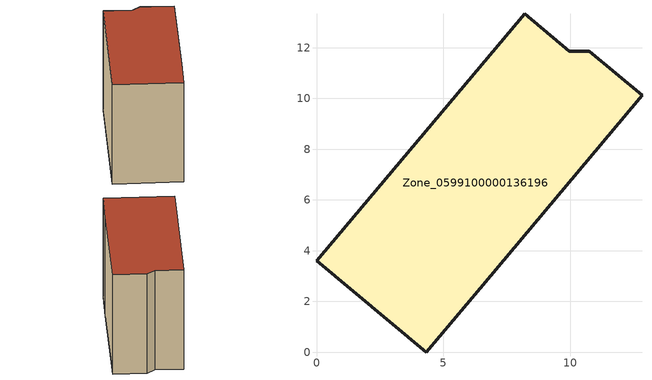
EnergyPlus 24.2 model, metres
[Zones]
Zone_0599100000136196
 floor ground (C_G): 9.97,11.86 10.75,11.87 12.83,10.12 6.46,2.52 4.32,0 0,3.61 8.2,13.34 z0
 wall outside (C_F): 4.32,0 6.46,2.52 12.83,10.12 10.75,11.87 9.97,11.86 8.2,13.34 0,3.61 4.32,0 z0:8.74
 roof outside (C_R): 8.2,13.34 0,3.61 4.32,0 6.46,2.52 12.83,10.12 10.75,11.87 9.97,11.86 z8.74
[BUILDING]
Pand.0599100000136196: North Axis=0; Terrain=City; Loads Convergence Tolerance Value=0.04; Temperature Convergence Tolerance Value=0.4; Solar Distribution=FullExterior; Maximum Number of Warmup Days=25; Minimum Number of Warmup Days=1
[Site:Location]
Rotterdam.The.Hague.AP_ZH_NLD Design_Conditions: Latitude=51.96; Longitude=4.45; Time Zone=1; Elevation=-4.5
[SITE:GROUNDTEMPERATURE:BUILDINGSURFACE]
18, 18, 18, 18, 18, 18, 18, 18, 18, 18, 18, 18
[MATERIAL] Thermal Absorptance=0.9; Solar Absorptance=0.7; Visible Absorptance=0.7
Name | Roughness | Thickness | Conductivity | Density | Specific Heat
G.TI.1946 | MediumSmooth | 0.15 | 1 | 540 | 1210
F.TI.1946 | Rough | 0.3 | 0.857143 | 1920 | 840
R.TI.1946 | MediumRough | 0.2 | 0.1 | 1500 | 1000
[CONSTRUCTION]
C_G: G.TI.1946
C_F: F.TI.1946
C_R: R.TI.1946
[ZONE]
Zone_0599100000136196: Type=1; Multiplier=1; Ceiling Height=Autocalculate; Volume=Autocalculate; Floor Area=autocalculate; Part of Total Floor Area=Yes
[ZONEINFILTRATION:DESIGNFLOWRATE]
Infil_Zone_0599100000136196: Zone or ZoneList or Space or SpaceList=Zone_0599100000136196; Schedule=AlwaysOn; Design Flow Rate Calculation Method=Flow/Area; Flow Rate per Floor Area=0.003; Constant Term Coefficient=1; Temperature Term Coefficient=0; Velocity Term Coefficient=0; Velocity Squared Term Coefficient=0
[HVACTEMPLATE:ZONE:IDEALLOADSAIRSYSTEM]
Zone_0599100000136196: Maximum Heating Supply Air Temperature=50; Minimum Cooling Supply Air Temperature=13; Maximum Heating Supply Air Humidity Ratio=0.0156; Minimum Cooling Supply Air Humidity Ratio=0.0077; Heating Limit=NoLimit; Cooling Limit=NoLimit; Dehumidification Control Type=ConstantSensibleHeatRatio; Cooling Sensible Heat Ratio=0.7; Dehumidification Setpoint=60; Humidification Control Type=None; Humidification Setpoint=30; Outdoor Air Method=None; Outdoor Air Flow Rate per Person=0.00944; Outdoor Air Flow Rate per Zone Floor Area=0; Outdoor Air Flow Rate per Zone=0; Demand Controlled Ventilation Type=None; Outdoor Air Economizer Type=NoEconomizer; Heat Recovery Type=None; Sensible Heat Recovery Effectiveness=0.7; Latent Heat Recovery Effectiveness=0.65
[ZONECONTROL:THERMOSTAT]
ThermostatControl_Zone_0599100000136196: Zone or ZoneList=Zone_0599100000136196; Control Type Schedule=DualSetpointControlType; Control 1=Thermostat_Zone_0599100000136196; Temperature Difference Between Cutout And Setpoint=0
[THERMOSTATSETPOINT:DUALSETPOINT]
Thermostat_Zone_0599100000136196: Heating Setpoint Temperature Schedule=HeatingSetpoint_Zone_0599100000136196; Cooling Setpoint Temperature Schedule=CoolingSetpoint_Zone_0599100000136196
[SCHEDULE:COMPACT]
HeatingSetpoint_Zone_0599100000136196: Through: 12/31, For: AllDays, Until: 24:00, 21
CoolingSetpoint_Zone_0599100000136196: Through: 12/31, For: AllDays, Until: 24:00, 24
DualSetpointControlType: Through: 12/31, For: AllDays, Until: 24:00, 4
AlwaysOn: Through: 12/31, For: AllDays, Until: 24:00, 1
